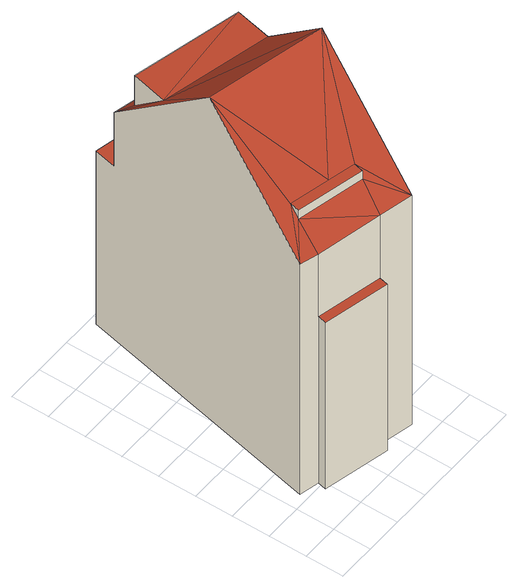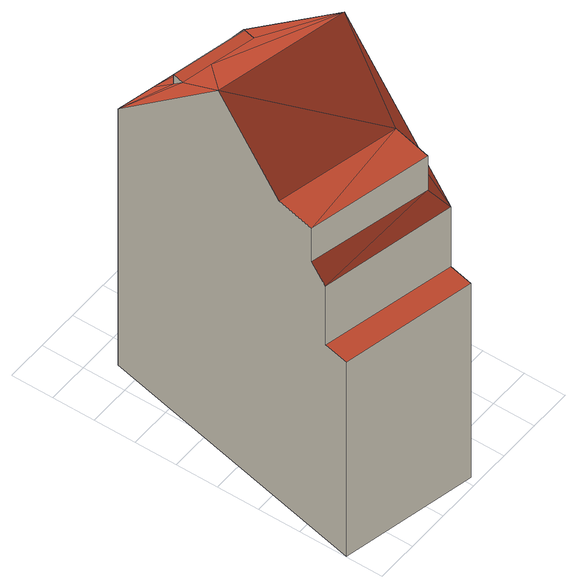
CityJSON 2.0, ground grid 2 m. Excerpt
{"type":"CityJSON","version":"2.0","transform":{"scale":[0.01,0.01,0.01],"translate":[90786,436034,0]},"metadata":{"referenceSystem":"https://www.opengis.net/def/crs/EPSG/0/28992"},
"CityObjects":{
"building1":{"type":"Building","attributes":{"measuredHeight":20.56,"yearOfConstruction":1929,"LAAGSTE_BOUWLAAG":0,"AANTAL_BOUWLAGEN":5,"AANTAL_ADRESSEN":2,"WIJK":"Delfshaven","PANDSOORT":"Tussenpand","BUURT":"Nieuwe Westen","HOOGSTE_BOUWLAAG":4},"address":[{"CountryName":"Nederland","LocalityName":"Rotterdam","ThoroughfareNumber":"331-331","ThoroughfareName":"Rochussenstraat","PostalCode":"3023DH"}],"children":["building1-1"],"geometry":[{"type":"Solid","lod":"2","boundaries":[[[[0,1,2,3]],[[4,3,2]],[[1,0,5]],[[1,5,6,4,2]],[[7,8,9,10]],[[11,9,8,12]],[[13,11,12,14]],[[15,16,17,18,19,20,21,22,23,24]],[[25,26,10,13]],[[26,27,28,7,10]],[[14,19,18,25,13]],[[22,29,30,23]],[[24,31,32,15]],[[32,31,33]],[[28,27,34,30,29,35,36]],[[20,36,35,21]],[[13,10,9,11]],[[33,16,15]],[[32,33,15]],[[33,31,30]],[[17,16,33]],[[31,23,30]],[[33,30,34]],[[24,23,31]],[[17,33,34]],[[21,35,29,22]],[[6,34,4]],[[3,25,0]],[[34,27,4]],[[25,18,0]],[[0,18,5]],[[25,3,26]],[[26,3,27]],[[6,5,17]],[[6,17,34]],[[18,17,5]],[[4,27,3]],[[14,12,8,7,28,36,20,19]]]],"semantics":{"surfaces":[{"type":"WallSurface"},{"type":"RoofSurface"},{"type":"GroundSurface"}],"values":[[0,0,0,1,0,0,0,0,0,0,0,0,0,0,0,0,1,1,1,1,1,1,1,1,1,1,1,1,1,1,1,1,1,1,1,1,1,2]]}}]},
"building1-1":{"type":"BuildingInstallation","parents":["building1"],"geometry":[{"type":"MultiSurface","lod":"2","boundaries":[[[0,1,2,3]],[[4,3,2]],[[1,0,5]],[[1,5,6,4,2]]],"semantics":{"surfaces":[{"type":"WallSurface"},{"type":"RoofSurface"}],"values":[0,0,0,1]}}]}
},
"vertices":[
[565,262,1603],[565,262,1656],[209,344,1656],[209,344,1601],[221,398,1656],[577,314,1656],[433,348,1656],[185,219,13],[173,171,13],[173,171,1077],[185,219,1077],[520,91,1077],[520,91,13],[530,139,1077],[530,139,13],[954,1222,1724],[912,1032,1724],[836,683,2069],[708,98,1478],[708,98,13],[998,1423,13],[998,1423,1122],[971,1301,1122],[971,1301,1457],[954,1222,1535],[530,139,1477],[185,219,1474],[81,243,1484],[81,243,13],[343,1446,1122],[343,1446,1464],[376,1359,1535],[376,1359,1727],[331,1170,1727],[209,829,2070],[369,1563,1122],[369,1563,13]
]}
